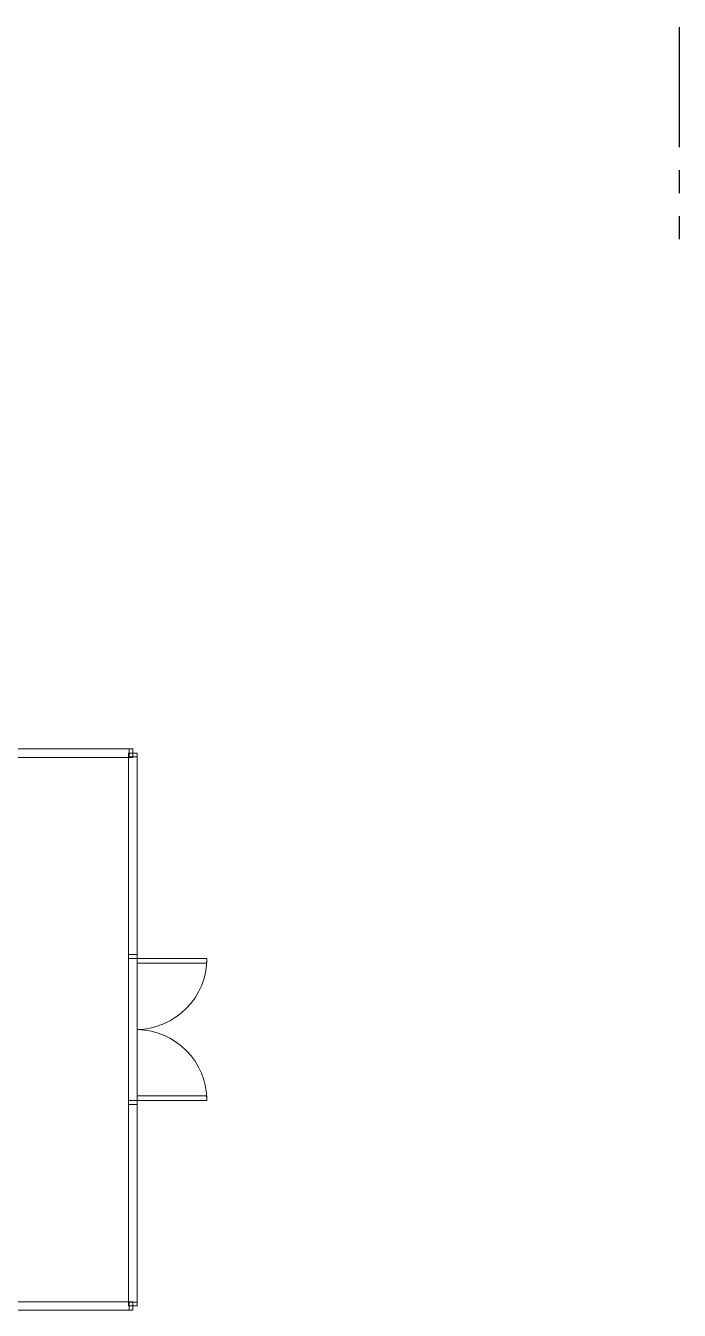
# Model space of a CAD drawing. Header units: inches. Extents: x -84 to 1352, y -1830 to 1419.
# Drawn here: x 929 to 1270, y -641 to 28 of the extents above; entities that cross this region are included whole.
import ezdxf

# ---------------------------------------------------------------- set-up
doc = ezdxf.new("R2010")
doc.units = ezdxf.units.IN
doc.header["$MEASUREMENT"] = 0
doc.linetypes.add('Grid Line', pattern=[84, 48, -12, 12, -12])
for name, color, linetype, lineweight in [('A-DOOR', 31, 'Continuous', 15), ('A-GLAZ-CWMG', 51, 'Continuous', 9), ('S-GRID', 1, 'Continuous', 9)]:
    doc.layers.add(name, color=color, linetype=linetype, lineweight=lineweight)

# ---------------------------------------------------------------- blocks, each defined once
blk = doc.blocks.new('Rectangular Mullion - 4 1_2_ x 2_ Rectangular_CE_-5142777-ROOF')
at = {"layer": 'A-GLAZ-CWMG'}
for p, q in [((891.87, -352.91), (891.87, -348.41)), ((891.87, -348.41), (983.37, -348.41)), ((983.37, -352.91), (891.87, -352.91)), ((983.37, -348.41), (983.37, -352.91))]:
    blk.add_line(p, q, dxfattribs=at)
blk = doc.blocks.new('Rectangular Mullion - 4 1_2_ x 2_ Rectangular_CE_-5140190-ROOF')
at = {"layer": 'A-GLAZ-CWMG'}
for p, q in [((-2, -2.25), (-2, 2.25)), ((-2, 2.25), (0, 2.25)), ((0, 2.25), (0, -2.25)), ((0, -2.25), (-2, -2.25))]:
    blk.add_line(p, q, dxfattribs=at)
blk = doc.blocks.new('Rectangular Mullion - 4 1_2_ x 2_ Rectangular_CE_-5148811-ROOF')
at = {"layer": 'A-GLAZ-CWMG'}
for p, q in [((983.12, -533.66), (987.62, -533.66)), ((983.12, -636.66), (983.12, -533.66)), ((987.62, -533.66), (987.62, -636.66)), ((987.62, -636.66), (983.12, -636.66))]:
    blk.add_line(p, q, dxfattribs=at)
blk = doc.blocks.new('Rectangular Mullion - 4 1_2_ x 2_ Rectangular_CE_-V1-ROOF')
at = {"layer": 'A-GLAZ-CWMG'}
for p, q in [((0, 2.25), (-2, 2.25)), ((-2, 2.25), (-2, -2.25)), ((0, -2.25), (0, 2.25)), ((-2, -2.25), (0, -2.25))]:
    blk.add_line(p, q, dxfattribs=at)
blk = doc.blocks.new('CW-Double_CE_ - Medium Style-5148826-ROOF')
at = {"layer": 'A-DOOR'}
for p, q in [((-34.5, 38.5), (-37, 38.5)), ((-37, 38.5), (-37, 2.25)), ((-34.5, 2.25), (-34.5, 38.5)), ((34.5, 2.25), (34.5, 38.5)), ((34.5, 38.5), (37, 38.5)), ((37, 38.5), (37, 2.25))]:
    blk.add_line(p, q, dxfattribs=at)
for centre, start, end in [((-37, 1.5), 1.16472, 90), ((37, 1.5), 90, 178.83528)]:
    blk.add_arc(centre, 37, start, end, dxfattribs=at)
blk = doc.blocks.new('Rectangular Mullion - 4 1_2_ x 2_ Rectangular_CE_-5143000-ROOF')
at = {"layer": 'A-GLAZ-CWMG'}
for p, q in [((-1, -2.25), (-1, 2.25)), ((-1, 2.25), (1, 2.25)), ((1, 2.25), (1, -2.25)), ((1, -2.25), (-1, -2.25))]:
    blk.add_line(p, q, dxfattribs=at)
blk = doc.blocks.new('Rectangular Mullion - 4 1_2_ x 2_ Rectangular_CE_-5148824-ROOF')
at = {"layer": 'A-GLAZ-CWMG'}
for p, q in [((983.12, -457.66), (987.62, -457.66)), ((983.12, -531.66), (983.12, -457.66)), ((987.62, -457.66), (987.62, -531.66)), ((987.62, -531.66), (983.12, -531.66))]:
    blk.add_line(p, q, dxfattribs=at)

msp = doc.modelspace()

# ---------------------------------------------------------------- linework, layer by layer
at = {"layer": 'S-GRID', "linetype": 'Grid Line', "lineweight": 25}
for p, q in [((1270, 1287.44), (1270, 13.01)), ((1270, 13.01), (1270, -82.99))]:
    msp.add_line(p, q, dxfattribs=at)

# ---------------------------------------------------------------- block references
at = {"layer": 'A-DOOR', "rotation": 270.0000000000001}
msp.add_blockref('CW-Double_CE_ - Medium Style-5148826-ROOF', (985.37, -494.66), dxfattribs=at)
at = {"layer": 'A-GLAZ-CWMG'}
for name, p in [('Rectangular Mullion - 4 1_2_ x 2_ Rectangular_CE_-5142777-ROOF', (0, 0)), ('Rectangular Mullion - 4 1_2_ x 2_ Rectangular_CE_-5148811-ROOF', (0, 181)), ('Rectangular Mullion - 4 1_2_ x 2_ Rectangular_CE_-5148824-ROOF', (0, 0)), ('Rectangular Mullion - 4 1_2_ x 2_ Rectangular_CE_-5148811-ROOF', (0, 0)), ('Rectangular Mullion - 4 1_2_ x 2_ Rectangular_CE_-V1-ROOF', (985.37, -638.66))]:
    msp.add_blockref(name, p, dxfattribs=at)
for name, p, rotation in [('Rectangular Mullion - 4 1_2_ x 2_ Rectangular_CE_-V1-ROOF', (985.37, -350.66), 90.0000000000001), ('Rectangular Mullion - 4 1_2_ x 2_ Rectangular_CE_-5142777-ROOF', (1875.25, -989.32), 180)]:
    msp.add_blockref(name, p, dxfattribs=dict(at, rotation=rotation))
at = {"layer": 'A-GLAZ-CWMG', "extrusion": (0, 0, -1)}
for name, p, rotation in [('Rectangular Mullion - 4 1_2_ x 2_ Rectangular_CE_-5140190-ROOF', (-985.37, -350.66), 180), ('Rectangular Mullion - 4 1_2_ x 2_ Rectangular_CE_-5143000-ROOF', (-985.37, -456.66), 269.9999999999999), ('Rectangular Mullion - 4 1_2_ x 2_ Rectangular_CE_-5143000-ROOF', (-985.37, -532.66), 269.9999999999999), ('Rectangular Mullion - 4 1_2_ x 2_ Rectangular_CE_-5140190-ROOF', (-985.37, -638.66), 269.9999999999999)]:
    msp.add_blockref(name, p, dxfattribs=dict(at, rotation=rotation))

doc.saveas('drawing.dxf')
